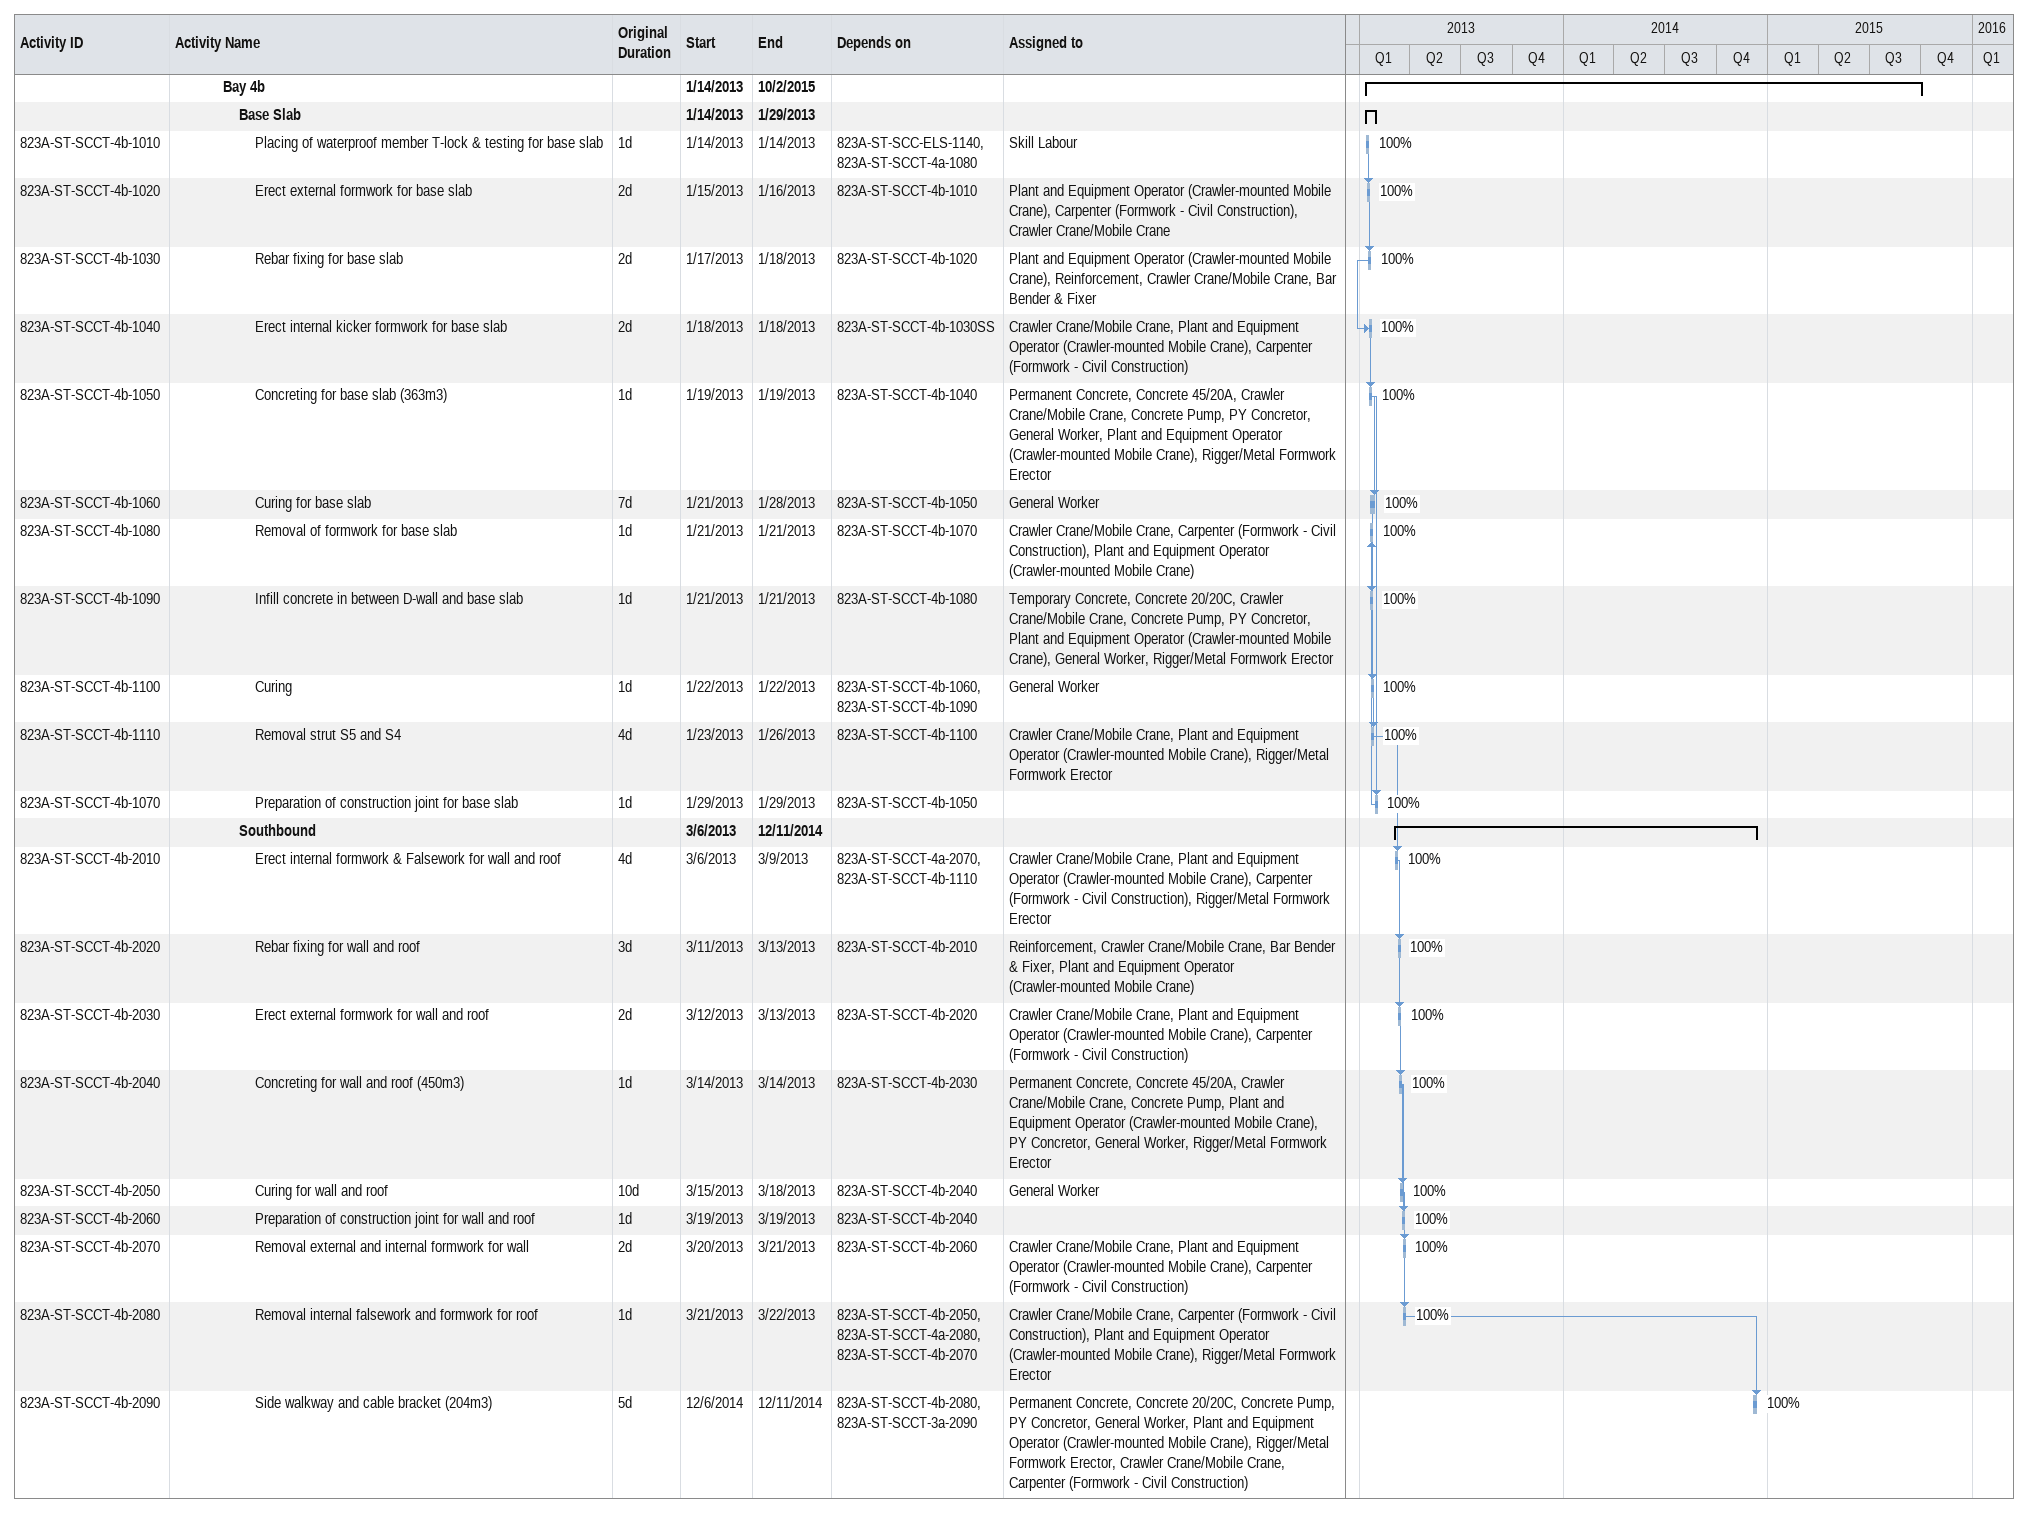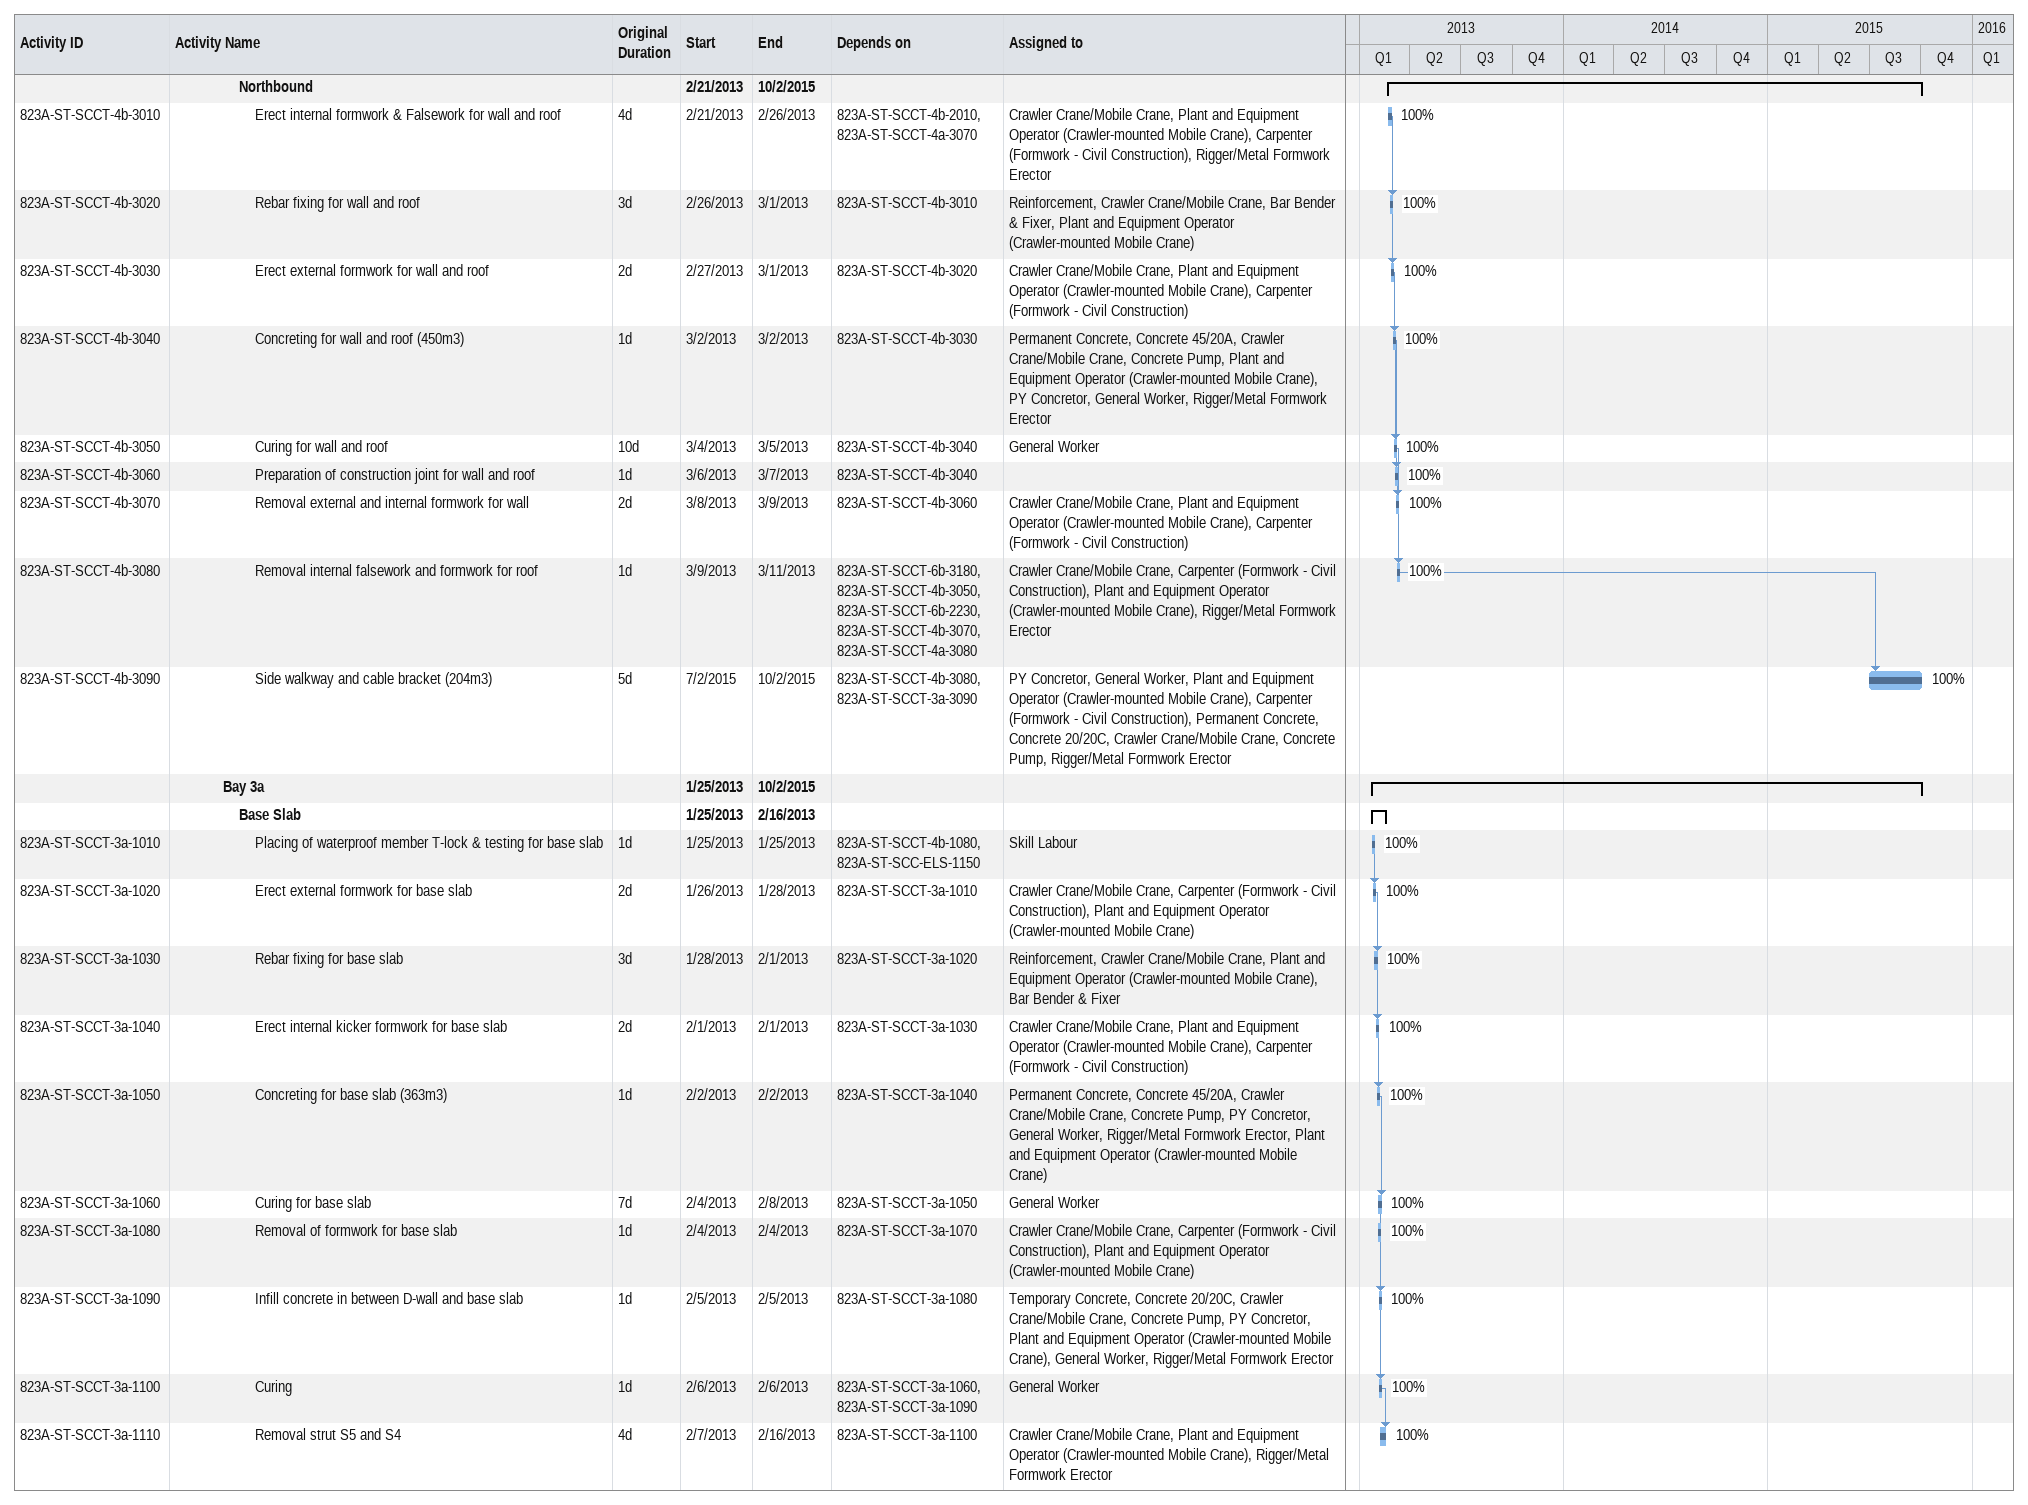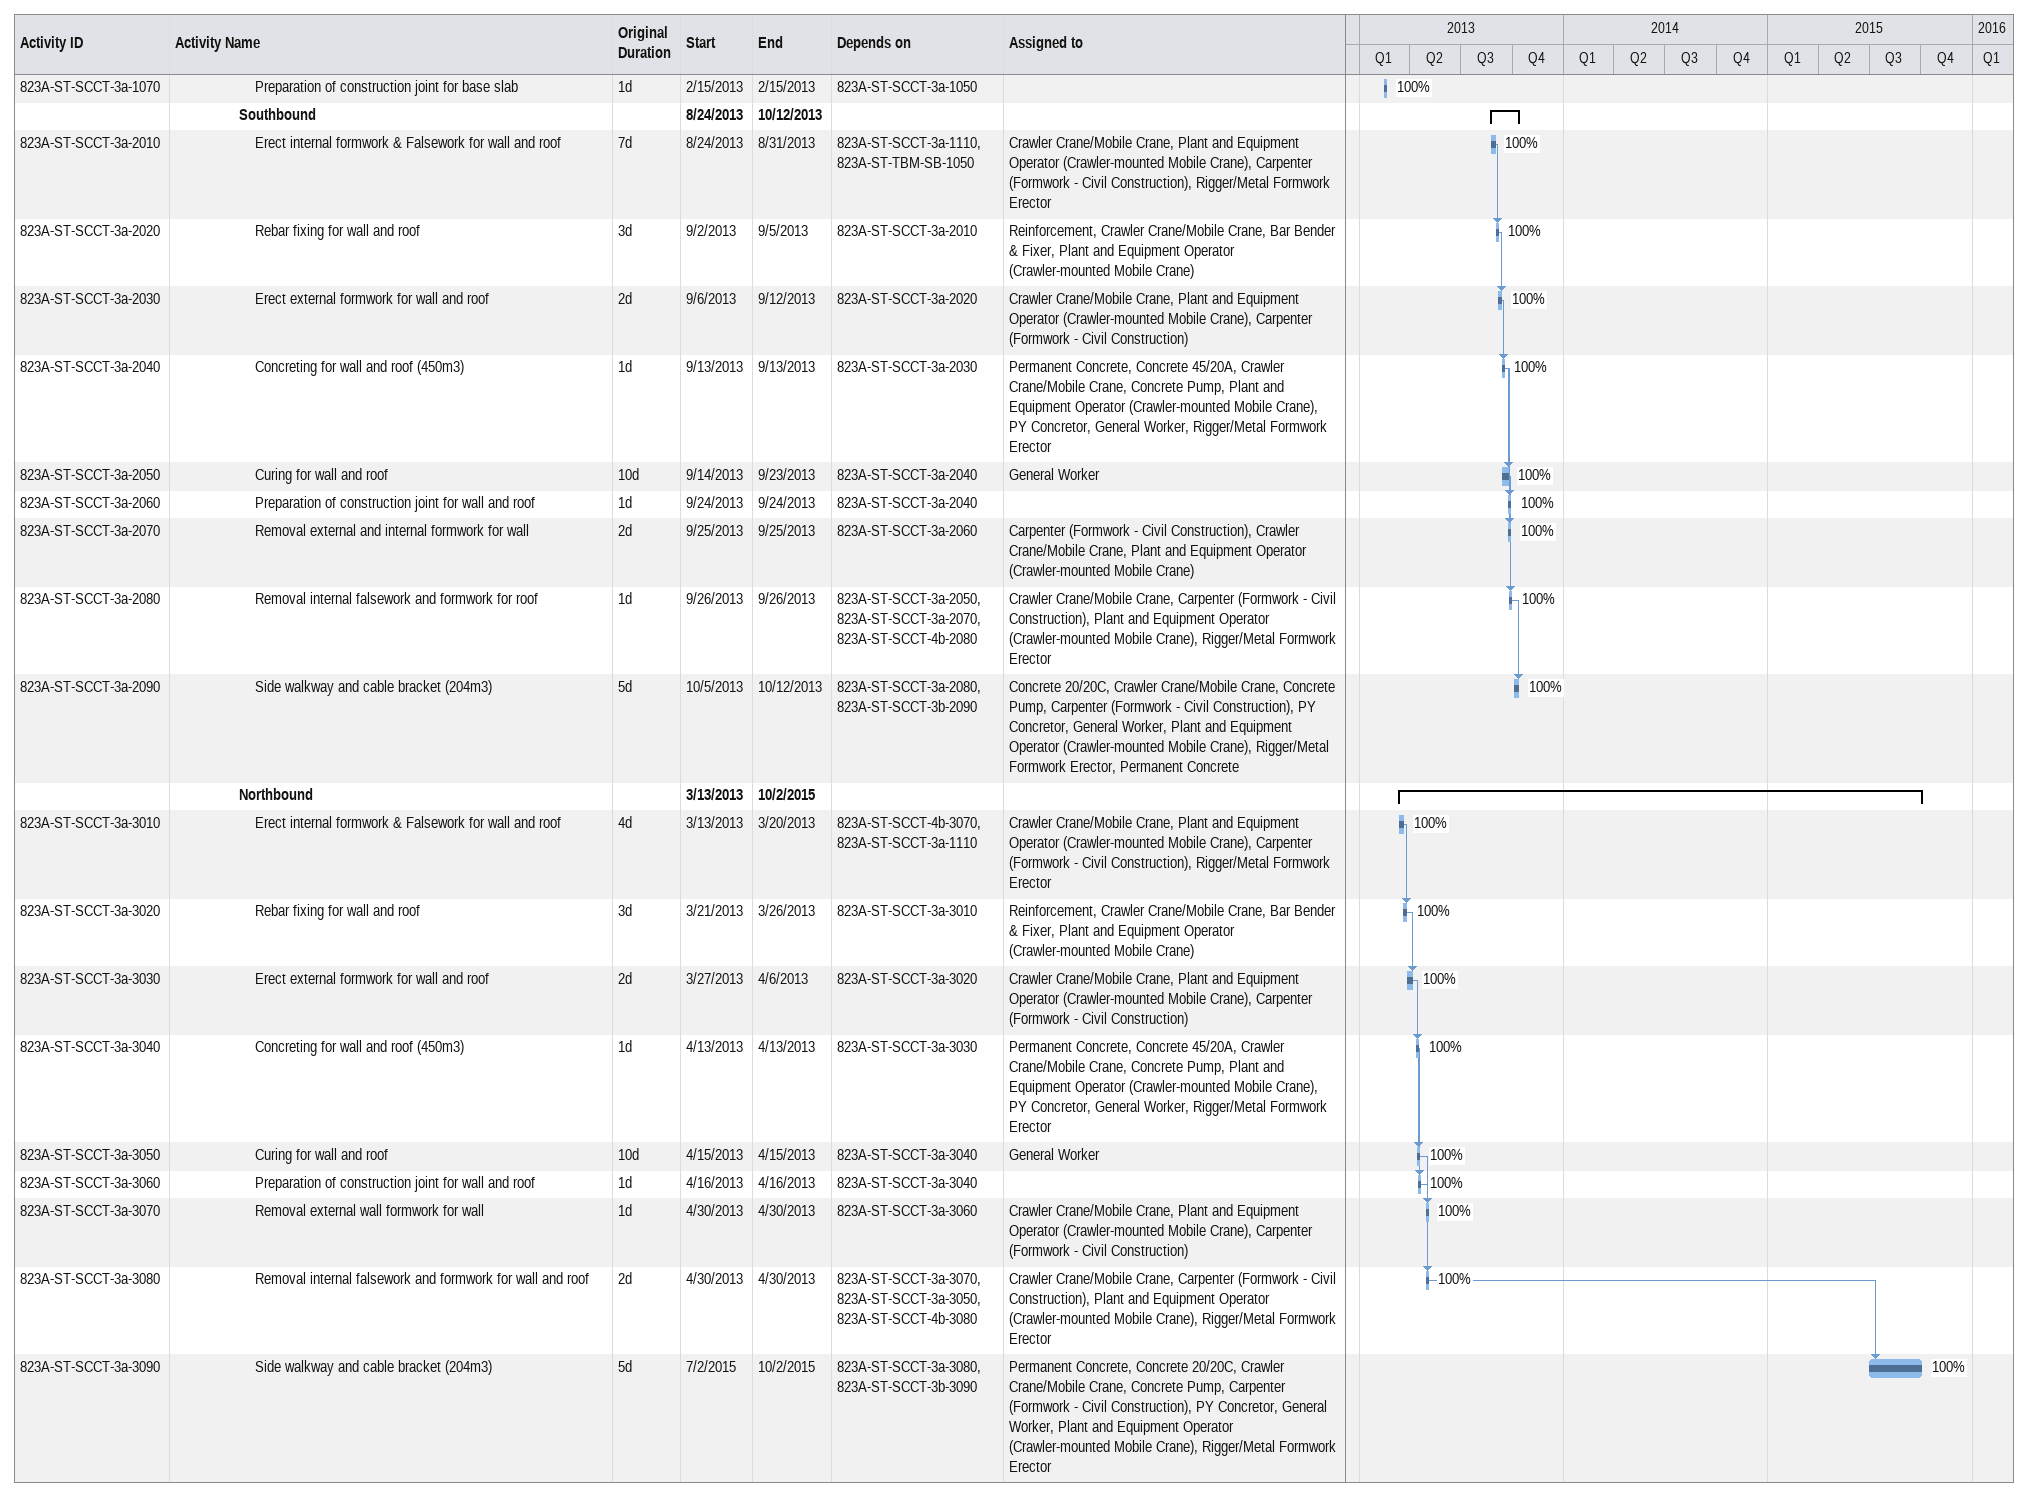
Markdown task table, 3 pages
| ID | Level | Task | Original duration | Start | Finish | Predecessors | Resources | % complete |
|---|---|---|---|---|---|---|---|---|
|  | 4 | **Bay 4b** |  | 2013-01-14 | 2015-10-02 |  |  |  |
|  | 5 | **Base Slab** |  | 2013-01-14 | 2013-01-29 |  |  |  |
| 823A-ST-SCCT-4b-1010 | 6 | Placing of waterproof member T-lock & testing for base slab | 1d | 2013-01-14 | 2013-01-14 | 823A-ST-SCC-ELS-1140, 823A-ST-SCCT-4a-1080 | Skill Labour | 100 |
| 823A-ST-SCCT-4b-1020 | 6 | Erect external formwork for base slab | 2d | 2013-01-15 | 2013-01-16 | 823A-ST-SCCT-4b-1010 | Plant and Equipment Operator (Crawler-mounted Mobile Crane), Carpenter (Formwork - Civil Construction), Crawler Crane/Mobile Crane | 100 |
| 823A-ST-SCCT-4b-1030 | 6 | Rebar fixing for base slab | 2d | 2013-01-17 | 2013-01-18 | 823A-ST-SCCT-4b-1020 | Plant and Equipment Operator (Crawler-mounted Mobile Crane), Reinforcement, Crawler Crane/Mobile Crane, Bar Bender & Fixer | 100 |
| 823A-ST-SCCT-4b-1040 | 6 | Erect internal kicker formwork for base slab | 2d | 2013-01-18 | 2013-01-18 | 823A-ST-SCCT-4b-1030SS | Crawler Crane/Mobile Crane, Plant and Equipment Operator (Crawler-mounted Mobile Crane), Carpenter (Formwork - Civil Construction) | 100 |
| 823A-ST-SCCT-4b-1050 | 6 | Concreting for base slab (363m3) | 1d | 2013-01-19 | 2013-01-19 | 823A-ST-SCCT-4b-1040 | Permanent Concrete, Concrete 45/20A, Crawler Crane/Mobile Crane, Concrete Pump, PY Concretor, General Worker, Plant and Equipment Operator (Crawler-mounted Mobile Crane), Rigger/Metal Formwork Erector | 100 |
| 823A-ST-SCCT-4b-1060 | 6 | Curing for base slab | 7d | 2013-01-21 | 2013-01-28 | 823A-ST-SCCT-4b-1050 | General Worker | 100 |
| 823A-ST-SCCT-4b-1080 | 6 | Removal of formwork for base slab | 1d | 2013-01-21 | 2013-01-21 | 823A-ST-SCCT-4b-1070 | Crawler Crane/Mobile Crane, Carpenter (Formwork - Civil Construction), Plant and Equipment Operator (Crawler-mounted Mobile Crane) | 100 |
| 823A-ST-SCCT-4b-1090 | 6 | Infill concrete in between D-wall and base slab | 1d | 2013-01-21 | 2013-01-21 | 823A-ST-SCCT-4b-1080 | Temporary Concrete, Concrete 20/20C, Crawler Crane/Mobile Crane, Concrete Pump, PY Concretor, Plant and Equipment Operator (Crawler-mounted Mobile Crane), General Worker, Rigger/Metal Formwork Erector | 100 |
| 823A-ST-SCCT-4b-1100 | 6 | Curing | 1d | 2013-01-22 | 2013-01-22 | 823A-ST-SCCT-4b-1060, 823A-ST-SCCT-4b-1090 | General Worker | 100 |
| 823A-ST-SCCT-4b-1110 | 6 | Removal strut S5 and S4 | 4d | 2013-01-23 | 2013-01-26 | 823A-ST-SCCT-4b-1100 | Crawler Crane/Mobile Crane, Plant and Equipment Operator (Crawler-mounted Mobile Crane), Rigger/Metal Formwork Erector | 100 |
| 823A-ST-SCCT-4b-1070 | 6 | Preparation of construction joint for base slab | 1d | 2013-01-29 | 2013-01-29 | 823A-ST-SCCT-4b-1050 |  | 100 |
|  | 5 | **Southbound** |  | 2013-03-06 | 2014-12-11 |  |  |  |
| 823A-ST-SCCT-4b-2010 | 6 | Erect internal formwork & Falsework for wall and roof | 4d | 2013-03-06 | 2013-03-09 | 823A-ST-SCCT-4a-2070, 823A-ST-SCCT-4b-1110 | Crawler Crane/Mobile Crane, Plant and Equipment Operator (Crawler-mounted Mobile Crane), Carpenter (Formwork - Civil Construction), Rigger/Metal Formwork Erector | 100 |
| 823A-ST-SCCT-4b-2020 | 6 | Rebar fixing for wall and roof | 3d | 2013-03-11 | 2013-03-13 | 823A-ST-SCCT-4b-2010 | Reinforcement, Crawler Crane/Mobile Crane, Bar Bender & Fixer, Plant and Equipment Operator (Crawler-mounted Mobile Crane) | 100 |
| 823A-ST-SCCT-4b-2030 | 6 | Erect external formwork for wall and roof | 2d | 2013-03-12 | 2013-03-13 | 823A-ST-SCCT-4b-2020 | Crawler Crane/Mobile Crane, Plant and Equipment Operator (Crawler-mounted Mobile Crane), Carpenter (Formwork - Civil Construction) | 100 |
| 823A-ST-SCCT-4b-2040 | 6 | Concreting for wall and roof (450m3) | 1d | 2013-03-14 | 2013-03-14 | 823A-ST-SCCT-4b-2030 | Permanent Concrete, Concrete 45/20A, Crawler Crane/Mobile Crane, Concrete Pump, Plant and Equipment Operator (Crawler-mounted Mobile Crane), PY Concretor, General Worker, Rigger/Metal Formwork Erector | 100 |
| 823A-ST-SCCT-4b-2050 | 6 | Curing for wall and roof | 10d | 2013-03-15 | 2013-03-18 | 823A-ST-SCCT-4b-2040 | General Worker | 100 |
| 823A-ST-SCCT-4b-2060 | 6 | Preparation of construction joint for wall and roof | 1d | 2013-03-19 | 2013-03-19 | 823A-ST-SCCT-4b-2040 |  | 100 |
| 823A-ST-SCCT-4b-2070 | 6 | Removal external and internal formwork for wall | 2d | 2013-03-20 | 2013-03-21 | 823A-ST-SCCT-4b-2060 | Crawler Crane/Mobile Crane, Plant and Equipment Operator (Crawler-mounted Mobile Crane), Carpenter (Formwork - Civil Construction) | 100 |
| 823A-ST-SCCT-4b-2080 | 6 | Removal internal falsework and formwork for roof | 1d | 2013-03-21 | 2013-03-22 | 823A-ST-SCCT-4b-2050, 823A-ST-SCCT-4a-2080, 823A-ST-SCCT-4b-2070 | Crawler Crane/Mobile Crane, Carpenter (Formwork - Civil Construction), Plant and Equipment Operator (Crawler-mounted Mobile Crane), Rigger/Metal Formwork Erector | 100 |
| 823A-ST-SCCT-4b-2090 | 6 | Side walkway and cable bracket (204m3) | 5d | 2014-12-06 | 2014-12-11 | 823A-ST-SCCT-4b-2080, 823A-ST-SCCT-3a-2090 | Permanent Concrete, Concrete 20/20C, Concrete Pump, PY Concretor, General Worker, Plant and Equipment Operator (Crawler-mounted Mobile Crane), Rigger/Metal Formwork Erector, Crawler Crane/Mobile Crane, Carpenter (Formwork - Civil Construction) | 100 |
|  | 5 | **Northbound** |  | 2013-02-21 | 2015-10-02 |  |  |  |
| 823A-ST-SCCT-4b-3010 | 6 | Erect internal formwork & Falsework for wall and roof | 4d | 2013-02-21 | 2013-02-26 | 823A-ST-SCCT-4b-2010, 823A-ST-SCCT-4a-3070 | Crawler Crane/Mobile Crane, Plant and Equipment Operator (Crawler-mounted Mobile Crane), Carpenter (Formwork - Civil Construction), Rigger/Metal Formwork Erector | 100 |
| 823A-ST-SCCT-4b-3020 | 6 | Rebar fixing for wall and roof | 3d | 2013-02-26 | 2013-03-01 | 823A-ST-SCCT-4b-3010 | Reinforcement, Crawler Crane/Mobile Crane, Bar Bender & Fixer, Plant and Equipment Operator (Crawler-mounted Mobile Crane) | 100 |
| 823A-ST-SCCT-4b-3030 | 6 | Erect external formwork for wall and roof | 2d | 2013-02-27 | 2013-03-01 | 823A-ST-SCCT-4b-3020 | Crawler Crane/Mobile Crane, Plant and Equipment Operator (Crawler-mounted Mobile Crane), Carpenter (Formwork - Civil Construction) | 100 |
| 823A-ST-SCCT-4b-3040 | 6 | Concreting for wall and roof (450m3) | 1d | 2013-03-02 | 2013-03-02 | 823A-ST-SCCT-4b-3030 | Permanent Concrete, Concrete 45/20A, Crawler Crane/Mobile Crane, Concrete Pump, Plant and Equipment Operator (Crawler-mounted Mobile Crane), PY Concretor, General Worker, Rigger/Metal Formwork Erector | 100 |
| 823A-ST-SCCT-4b-3050 | 6 | Curing for wall and roof | 10d | 2013-03-04 | 2013-03-05 | 823A-ST-SCCT-4b-3040 | General Worker | 100 |
| 823A-ST-SCCT-4b-3060 | 6 | Preparation of construction joint for wall and roof | 1d | 2013-03-06 | 2013-03-07 | 823A-ST-SCCT-4b-3040 |  | 100 |
| 823A-ST-SCCT-4b-3070 | 6 | Removal external and internal formwork for wall | 2d | 2013-03-08 | 2013-03-09 | 823A-ST-SCCT-4b-3060 | Crawler Crane/Mobile Crane, Plant and Equipment Operator (Crawler-mounted Mobile Crane), Carpenter (Formwork - Civil Construction) | 100 |
| 823A-ST-SCCT-4b-3080 | 6 | Removal internal falsework and formwork for roof | 1d | 2013-03-09 | 2013-03-11 | 823A-ST-SCCT-6b-3180, 823A-ST-SCCT-4b-3050, 823A-ST-SCCT-6b-2230, 823A-ST-SCCT-4b-3070, 823A-ST-SCCT-4a-3080 | Crawler Crane/Mobile Crane, Carpenter (Formwork - Civil Construction), Plant and Equipment Operator (Crawler-mounted Mobile Crane), Rigger/Metal Formwork Erector | 100 |
| 823A-ST-SCCT-4b-3090 | 6 | Side walkway and cable bracket (204m3) | 5d | 2015-07-02 | 2015-10-02 | 823A-ST-SCCT-4b-3080, 823A-ST-SCCT-3a-3090 | PY Concretor, General Worker, Plant and Equipment Operator (Crawler-mounted Mobile Crane), Carpenter (Formwork - Civil Construction), Permanent Concrete, Concrete 20/20C, Crawler Crane/Mobile Crane, Concrete Pump, Rigger/Metal Formwork Erector | 100 |
|  | 4 | **Bay 3a** |  | 2013-01-25 | 2015-10-02 |  |  |  |
|  | 5 | **Base Slab** |  | 2013-01-25 | 2013-02-16 |  |  |  |
| 823A-ST-SCCT-3a-1010 | 6 | Placing of waterproof member T-lock & testing for base slab | 1d | 2013-01-25 | 2013-01-25 | 823A-ST-SCCT-4b-1080, 823A-ST-SCC-ELS-1150 | Skill Labour | 100 |
| 823A-ST-SCCT-3a-1020 | 6 | Erect external formwork for base slab | 2d | 2013-01-26 | 2013-01-28 | 823A-ST-SCCT-3a-1010 | Crawler Crane/Mobile Crane, Carpenter (Formwork - Civil Construction), Plant and Equipment Operator (Crawler-mounted Mobile Crane) | 100 |
| 823A-ST-SCCT-3a-1030 | 6 | Rebar fixing for base slab | 3d | 2013-01-28 | 2013-02-01 | 823A-ST-SCCT-3a-1020 | Reinforcement, Crawler Crane/Mobile Crane, Plant and Equipment Operator (Crawler-mounted Mobile Crane), Bar Bender & Fixer | 100 |
| 823A-ST-SCCT-3a-1040 | 6 | Erect internal kicker formwork for base slab | 2d | 2013-02-01 | 2013-02-01 | 823A-ST-SCCT-3a-1030 | Crawler Crane/Mobile Crane, Plant and Equipment Operator (Crawler-mounted Mobile Crane), Carpenter (Formwork - Civil Construction) | 100 |
| 823A-ST-SCCT-3a-1050 | 6 | Concreting for base slab (363m3) | 1d | 2013-02-02 | 2013-02-02 | 823A-ST-SCCT-3a-1040 | Permanent Concrete, Concrete 45/20A, Crawler Crane/Mobile Crane, Concrete Pump, PY Concretor, General Worker, Rigger/Metal Formwork Erector, Plant and Equipment Operator (Crawler-mounted Mobile Crane) | 100 |
| 823A-ST-SCCT-3a-1060 | 6 | Curing for base slab | 7d | 2013-02-04 | 2013-02-08 | 823A-ST-SCCT-3a-1050 | General Worker | 100 |
| 823A-ST-SCCT-3a-1080 | 6 | Removal of formwork for base slab | 1d | 2013-02-04 | 2013-02-04 | 823A-ST-SCCT-3a-1070 | Crawler Crane/Mobile Crane, Carpenter (Formwork - Civil Construction), Plant and Equipment Operator (Crawler-mounted Mobile Crane) | 100 |
| 823A-ST-SCCT-3a-1090 | 6 | Infill concrete in between D-wall and base slab | 1d | 2013-02-05 | 2013-02-05 | 823A-ST-SCCT-3a-1080 | Temporary Concrete, Concrete 20/20C, Crawler Crane/Mobile Crane, Concrete Pump, PY Concretor, Plant and Equipment Operator (Crawler-mounted Mobile Crane), General Worker, Rigger/Metal Formwork Erector | 100 |
| 823A-ST-SCCT-3a-1100 | 6 | Curing | 1d | 2013-02-06 | 2013-02-06 | 823A-ST-SCCT-3a-1060, 823A-ST-SCCT-3a-1090 | General Worker | 100 |
| 823A-ST-SCCT-3a-1110 | 6 | Removal strut S5 and S4 | 4d | 2013-02-07 | 2013-02-16 | 823A-ST-SCCT-3a-1100 | Crawler Crane/Mobile Crane, Plant and Equipment Operator (Crawler-mounted Mobile Crane), Rigger/Metal Formwork Erector | 100 |
| 823A-ST-SCCT-3a-1070 | 6 | Preparation of construction joint for base slab | 1d | 2013-02-15 | 2013-02-15 | 823A-ST-SCCT-3a-1050 |  | 100 |
|  | 5 | **Southbound** |  | 2013-08-24 | 2013-10-12 |  |  |  |
| 823A-ST-SCCT-3a-2010 | 6 | Erect internal formwork & Falsework for wall and roof | 7d | 2013-08-24 | 2013-08-31 | 823A-ST-SCCT-3a-1110, 823A-ST-TBM-SB-1050 | Crawler Crane/Mobile Crane, Plant and Equipment Operator (Crawler-mounted Mobile Crane), Carpenter (Formwork - Civil Construction), Rigger/Metal Formwork Erector | 100 |
| 823A-ST-SCCT-3a-2020 | 6 | Rebar fixing for wall and roof | 3d | 2013-09-02 | 2013-09-05 | 823A-ST-SCCT-3a-2010 | Reinforcement, Crawler Crane/Mobile Crane, Bar Bender & Fixer, Plant and Equipment Operator (Crawler-mounted Mobile Crane) | 100 |
| 823A-ST-SCCT-3a-2030 | 6 | Erect external formwork for wall and roof | 2d | 2013-09-06 | 2013-09-12 | 823A-ST-SCCT-3a-2020 | Crawler Crane/Mobile Crane, Plant and Equipment Operator (Crawler-mounted Mobile Crane), Carpenter (Formwork - Civil Construction) | 100 |
| 823A-ST-SCCT-3a-2040 | 6 | Concreting for wall and roof (450m3) | 1d | 2013-09-13 | 2013-09-13 | 823A-ST-SCCT-3a-2030 | Permanent Concrete, Concrete 45/20A, Crawler Crane/Mobile Crane, Concrete Pump, Plant and Equipment Operator (Crawler-mounted Mobile Crane), PY Concretor, General Worker, Rigger/Metal Formwork Erector | 100 |
| 823A-ST-SCCT-3a-2050 | 6 | Curing for wall and roof | 10d | 2013-09-14 | 2013-09-23 | 823A-ST-SCCT-3a-2040 | General Worker | 100 |
| 823A-ST-SCCT-3a-2060 | 6 | Preparation of construction joint for wall and roof | 1d | 2013-09-24 | 2013-09-24 | 823A-ST-SCCT-3a-2040 |  | 100 |
| 823A-ST-SCCT-3a-2070 | 6 | Removal external and internal formwork for wall | 2d | 2013-09-25 | 2013-09-25 | 823A-ST-SCCT-3a-2060 | Carpenter (Formwork - Civil Construction), Crawler Crane/Mobile Crane, Plant and Equipment Operator (Crawler-mounted Mobile Crane) | 100 |
| 823A-ST-SCCT-3a-2080 | 6 | Removal internal falsework and formwork for roof | 1d | 2013-09-26 | 2013-09-26 | 823A-ST-SCCT-3a-2050, 823A-ST-SCCT-3a-2070, 823A-ST-SCCT-4b-2080 | Crawler Crane/Mobile Crane, Carpenter (Formwork - Civil Construction), Plant and Equipment Operator (Crawler-mounted Mobile Crane), Rigger/Metal Formwork Erector | 100 |
| 823A-ST-SCCT-3a-2090 | 6 | Side walkway and cable bracket (204m3) | 5d | 2013-10-05 | 2013-10-12 | 823A-ST-SCCT-3a-2080, 823A-ST-SCCT-3b-2090 | Concrete 20/20C, Crawler Crane/Mobile Crane, Concrete Pump, Carpenter (Formwork - Civil Construction), PY Concretor, General Worker, Plant and Equipment Operator (Crawler-mounted Mobile Crane), Rigger/Metal Formwork Erector, Permanent Concrete | 100 |
|  | 5 | **Northbound** |  | 2013-03-13 | 2015-10-02 |  |  |  |
| 823A-ST-SCCT-3a-3010 | 6 | Erect internal formwork & Falsework for wall and roof | 4d | 2013-03-13 | 2013-03-20 | 823A-ST-SCCT-4b-3070, 823A-ST-SCCT-3a-1110 | Crawler Crane/Mobile Crane, Plant and Equipment Operator (Crawler-mounted Mobile Crane), Carpenter (Formwork - Civil Construction), Rigger/Metal Formwork Erector | 100 |
| 823A-ST-SCCT-3a-3020 | 6 | Rebar fixing for wall and roof | 3d | 2013-03-21 | 2013-03-26 | 823A-ST-SCCT-3a-3010 | Reinforcement, Crawler Crane/Mobile Crane, Bar Bender & Fixer, Plant and Equipment Operator (Crawler-mounted Mobile Crane) | 100 |
| 823A-ST-SCCT-3a-3030 | 6 | Erect external formwork for wall and roof | 2d | 2013-03-27 | 2013-04-06 | 823A-ST-SCCT-3a-3020 | Crawler Crane/Mobile Crane, Plant and Equipment Operator (Crawler-mounted Mobile Crane), Carpenter (Formwork - Civil Construction) | 100 |
| 823A-ST-SCCT-3a-3040 | 6 | Concreting for wall and roof (450m3) | 1d | 2013-04-13 | 2013-04-13 | 823A-ST-SCCT-3a-3030 | Permanent Concrete, Concrete 45/20A, Crawler Crane/Mobile Crane, Concrete Pump, Plant and Equipment Operator (Crawler-mounted Mobile Crane), PY Concretor, General Worker, Rigger/Metal Formwork Erector | 100 |
| 823A-ST-SCCT-3a-3050 | 6 | Curing for wall and roof | 10d | 2013-04-15 | 2013-04-15 | 823A-ST-SCCT-3a-3040 | General Worker | 100 |
| 823A-ST-SCCT-3a-3060 | 6 | Preparation of construction joint for wall and roof | 1d | 2013-04-16 | 2013-04-16 | 823A-ST-SCCT-3a-3040 |  | 100 |
| 823A-ST-SCCT-3a-3070 | 6 | Removal external wall formwork for wall | 1d | 2013-04-30 | 2013-04-30 | 823A-ST-SCCT-3a-3060 | Crawler Crane/Mobile Crane, Plant and Equipment Operator (Crawler-mounted Mobile Crane), Carpenter (Formwork - Civil Construction) | 100 |
| 823A-ST-SCCT-3a-3080 | 6 | Removal internal falsework and formwork for wall and roof | 2d | 2013-04-30 | 2013-04-30 | 823A-ST-SCCT-3a-3070, 823A-ST-SCCT-3a-3050, 823A-ST-SCCT-4b-3080 | Crawler Crane/Mobile Crane, Carpenter (Formwork - Civil Construction), Plant and Equipment Operator (Crawler-mounted Mobile Crane), Rigger/Metal Formwork Erector | 100 |
| 823A-ST-SCCT-3a-3090 | 6 | Side walkway and cable bracket (204m3) | 5d | 2015-07-02 | 2015-10-02 | 823A-ST-SCCT-3a-3080, 823A-ST-SCCT-3b-3090 | Permanent Concrete, Concrete 20/20C, Crawler Crane/Mobile Crane, Concrete Pump, Carpenter (Formwork - Civil Construction), PY Concretor, General Worker, Plant and Equipment Operator (Crawler-mounted Mobile Crane), Rigger/Metal Formwork Erector | 100 |
